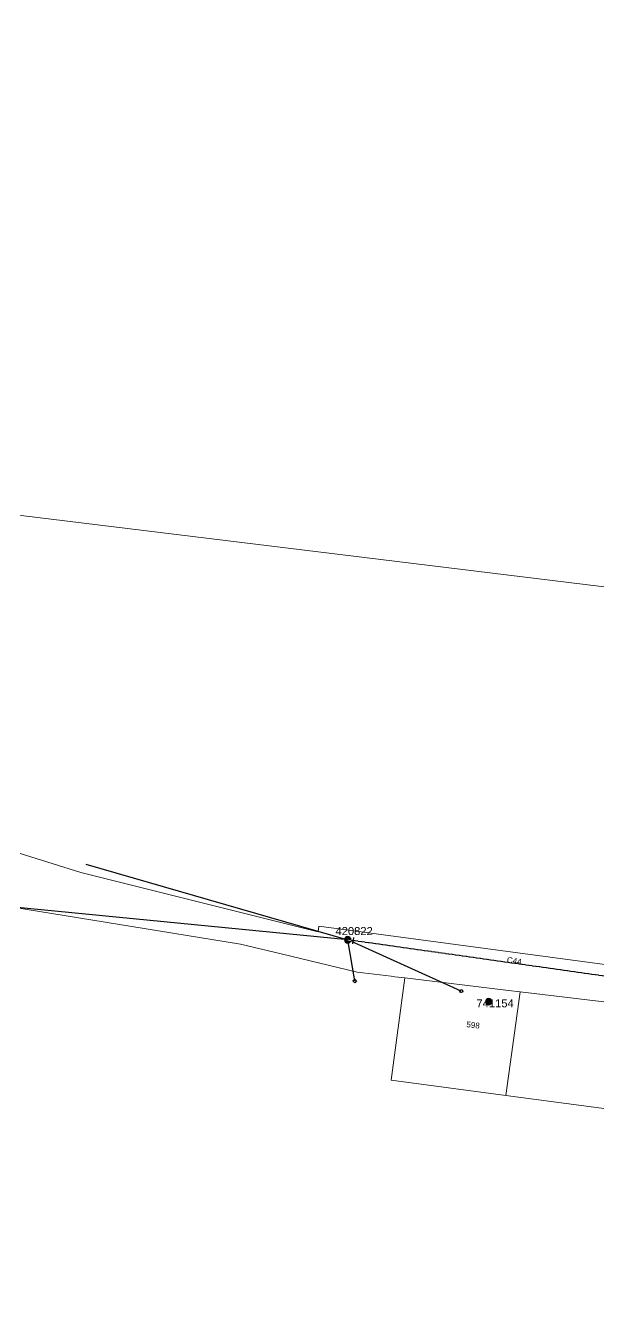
# Model space of a CAD drawing. Header units: metres. Extents: x 300152 to 302458, y 6282738 to 6284604.
# Drawn here: x 300939.3 to 301118.2, y 6282940.6 to 6283341.8 of the extents above; entities that cross this region are included whole.
import ezdxf
from ezdxf.enums import TextEntityAlignment as Align

# ---------------------------------------------------------------- set-up
doc = ezdxf.new("R2010")
doc.units = ezdxf.units.M
doc.linetypes.add('Cable Exist OH', pattern=[1, 1, 0])
doc.layers.get('0').update_dxf_attribs({"color": 6})
doc.layers.add('Cadastre Land Parcels_SP_EXT', color=9, linetype='Continuous', lineweight=5)
doc.layers.add('Cadastre Roads_SP_EXT', color=9, linetype='Continuous', lineweight=5)
for name, color, linetype in [('Mains_LV_EXT', 7, 'Continuous'), ('Services_SP_EXT', 7, 'Continuous'), ('SupportsOH_SP_TR_HV_LV_SL_EXT', 7, 'Continuous')]:
    doc.layers.add(name, color=color, linetype=linetype)
doc.styles.add('POLE_LABEL', font='arial.ttf')
doc.styles.get("Standard").update_dxf_attribs({"font": 'arial.ttf'})

# ---------------------------------------------------------------- blocks, each defined once
blk = doc.blocks.new('CCP_EXT')
blk.add_wipeout([(0, 0.57), (0.57, 0), (0, -0.57), (-0.57, 0)])
blk.add_lwpolyline([(-0.57, 0), (0, 0.57), (0.57, 0), (0, -0.57), (-0.57, 0)])
at = {"flags": 1}
blk.add_attdef('Z', (0, 0), '', height=0.2, dxfattribs=at)
at = {"flags": 9}
for tag, p in [('CCP_TYPE', (0, 0)), ('CONSTRUCTED_VOLTAGE', (0, -0.2)), ('OPERATING_VOLTAGE', (0, -0.6)), ('ORIENTATION', (0, -0.8)), ('OWNED_BY', (0, -1)), ('STATE', (0, -1.8)), ('NO_PHASES', (0, -0.4)), ('USAGE', (0, -1.2)), ('LEGEND', (0, -1.4)), ('LIFE_SUPPORT', (0, -1.6)), ('NOTES', (0, -2))]:
    blk.add_attdef(tag, text='', height=0.2, dxfattribs=at).set_placement(p, align=Align.MIDDLE_LEFT)
blk = doc.blocks.new('POLE_EXT')
blk.add_hatch(color=256).paths.add_polyline_path([(-1, 0, 1), (1, 0, 1)])
blk.add_lwpolyline([(-1, 0, 1), (1, 0, 1)], format="xyb", close=True)
for tag, height, flags, p in [('pNumber', 2.5, 8, (-17.84, 2.07)), ('OWNED_BY', 0.2, 9, (1.35, -0.4)), ('SPECIAL_USE', 0.2, 9, (1.35, -0.8)), ('STATE', 0.2, 9, (1.35, -1)), ('cLV', 0.2, 9, (1.35, -1.4)), ('hDepth', 0.2, 9, (1.35, -1.6)), ('hDia', 0.2, 9, (1.35, -1.8)), ('cHV', 0.2, 9, (1.35, -2)), ('cLinedev', 0.2, 9, (1.35, -3.4)), ('pExisting', 0.2, 9, (1.35, -3.8)), ('PARENT', 0.2, 9, (1.35, -0.6)), ('USAGE', 0.2, 9, (1.35, -1.2)), ('LBRACKET', 0.2, 9, (1.35, -2.2)), ('LExisting', 0.2, 9, (1.35, -2.4)), ('LANTNUMBER', 0.2, 9, (1.35, -2.6)), ('LOther', 0.2, 9, (1.35, -2.8)), ('LRemove', 0.2, 9, (1.35, -3)), ('LEGEND', 0.2, 9, (1.35, -3.2)), ('LOCATION', 0.2, 9, (1.35, -3.6)), ('PFNUMBER', 0.2, 9, (1.35, -4)), ('pFooting', 0.2, 9, (1.35, -4.4)), ('pNew', 0.2, 9, (1.35, -4.6)), ('pRelocate', 0.2, 9, (1.35, -5)), ('pRemove', 0.2, 9, (1.35, -5.2)), ('pReplace', 0.2, 9, (1.35, -5.4)), ('pStay', 0.2, 9, (1.35, -5.6)), ('pType', 0.2, 9, (1.35, -5.8)), ('cspan', 0.2, 9, (1.35, -6)), ('STREETNAME', 0.2, 9, (1.35, -6.2)), ('SUBURB', 0.2, 9, (1.35, -6.4)), ('OPERATED_BY', 0.2, 9, (1.36, -7.01)), ('NEWPFNUMBER', 0.2, 9, (1.35, -4.2)), ('NOTES', 0.2, 9, (1.35, -6.6)), ('MAINTAINED_BY', 0.2, 9, (1.36, -6.81))]:
    blk.add_attdef(tag, text='', height=height, dxfattribs=dict(flags=flags)).set_placement(p, align=Align.MIDDLE_LEFT)
at = {"style": 'POLE_LABEL'}
for tag, height, flags, p in [('STRUCTURE_PLANT_NUMBER', 0.2, 9, (1.35, 0.03)), ('ASSET_NUM', 2.5, 8, (2, 2)), ('STREET_CODE', 0.2, 9, (1.35, -0.2))]:
    blk.add_attdef(tag, text='', height=height, dxfattribs=dict(at, flags=flags)).set_placement(p, align=Align.MIDDLE_LEFT)
at = {"flags": 1}
blk.add_attdef('Z', (1.35, -7.33), '', height=0.2, dxfattribs=at)
blk = doc.blocks.new('End Shackle_EXT')
blk.add_wipeout([(0, 0.25), (1.81, 0.25), (1.82, -0.25), (0, -0.25)])
blk.add_line((1.81, -1), (1.81, 1))
at = {"flags": 1}
blk.add_attdef('Z', (0, 0), '', height=0.2, dxfattribs=at)
at = {"flags": 9}
for tag, p in [('CONNECTOR_TYPE', (0, 0)), ('CONSTRUCTED_VOLTAGE', (0, -0.2)), ('OPERATING_VOLTAGE', (0, -0.6)), ('ORIENTATION', (0, -0.8)), ('OWNED_BY', (0, -1)), ('STATE', (0, -1.2)), ('NO_PHASES', (0, -0.4)), ('USAGE', (0, -1.4)), ('NOTES', (0, -1.6))]:
    blk.add_attdef(tag, text='', height=0.2, dxfattribs=at).set_placement(p, align=Align.MIDDLE_LEFT)

msp = doc.modelspace()

# ---------------------------------------------------------------- linework, layer by layer
at = {"layer": 'Cadastre Land Parcels_SP_EXT', "linetype": 'Continuous'}
for points in [[(300858.57, 6283198.5), (301138.77, 6283164.21), (301215.95, 6283153.92), (301215.96, 6283161.61), (301215.96, 6283161.61), (301215.99, 6283179.56), (301285.98, 6283745.22)], [(300893.64, 6283096.97), (300956.5, 6283077.32), (301030.67, 6283058.73), (301030.83, 6283060.5), (301123.3, 6283048.17), (301138.77, 6283164.21), (301138.77, 6283164.21), (300858.57, 6283198.5)], [(300712.46, 6282776.13), (300976.22, 6282737.83), (300998.45, 6282844.58), (301186.8, 6282808.17), (301208.59, 6282970.88), (301208.59, 6282970.88), (301208.95, 6282973.38), (301160.59, 6282979.71), (301163.14, 6282997.83), (301089.31, 6283007.68), (301053.42, 6283012.46), (301057.74, 6283044.37), (301054.58, 6283044.74), (301053.48, 6283044.88), (301042.79, 6283046.15), (301019.12, 6283051.86), (301006.37, 6283054.94), (300837.76, 6283082.32)]]:
    msp.add_lwpolyline(points, dxfattribs=at)
for points in [[(301093.7, 6283040.07), (301090.08, 6283040.5), (301057.74, 6283044.37), (301053.42, 6283012.46), (301089.31, 6283007.68), (301093.7, 6283040.07)], [(301211.56, 6282993.2), (301215.93, 6283025.45), (301093.7, 6283040.07), (301089.31, 6283007.68), (301163.14, 6282997.83), (301210.58, 6282991.5), (301211.37, 6282991.4), (301211.56, 6282993.2)]]:
    msp.add_lwpolyline(points, close=True, dxfattribs=at)
at = {"layer": 'Services_SP_EXT'}
for points in [[(301039.87, 6283056.27), (300676.79, 6283091.74)], [(300958.05, 6283079.88), (301039.87, 6283056.27)]]:
    msp.add_lwpolyline(points, dxfattribs=at)

# ---------------------------------------------------------------- block references
at = {"layer": 'SupportsOH_SP_TR_HV_LV_SL_EXT'}
ref = msp.add_blockref('POLE_EXT', (301039.87, 6283056.27), dxfattribs=at)
ref.add_attrib('ASSET_NUM', '420822', dxfattribs={"layer": '0', "height": 2.5, "rotation": 359.9609, "style": 'POLE_LABEL'}).set_placement((301041.87, 6283057.02), align=Align.BOTTOM_CENTER)
ref = msp.add_blockref('POLE_EXT', (301083.9, 6283036.95), dxfattribs=at)
ref.add_attrib('ASSET_NUM', '741154', dxfattribs={"layer": '0', "height": 2.5, "style": 'POLE_LABEL'}).set_placement((301085.9, 6283037.7), align=Align.TOP_CENTER)

# ---------------------------------------------------------------- texts
at = {"layer": 'Cadastre Land Parcels_SP_EXT'}
msp.add_text('598', height=1.8, rotation=353.2881, dxfattribs=at).set_placement((301076.85, 6283029.02))
at = {"layer": 'Mains_LV_EXT'}
msp.add_text('C44', height=1.8, rotation=351.0501, dxfattribs=at).set_placement((301089.49, 6283049.21))

# ---------------------------------------------------------------- next in the draw order: block references
at = {"layer": 'Services_SP_EXT'}
msp.add_blockref('CCP_EXT', (301042.08, 6283043.45), dxfattribs=at)
at = {"layer": 'Services_SP_EXT', "rotation": 155.6929381850058}
msp.add_blockref('CCP_EXT', (301075.35, 6283040.25), dxfattribs=at)

# ---------------------------------------------------------------- next in the draw order: linework, layer by layer
at = {"layer": 'Cadastre Roads_SP_EXT', "linetype": 'Continuous'}
msp.add_lwpolyline([(300837.76, 6283082.32), (301006.37, 6283054.94), (301019.12, 6283051.86), (301042.79, 6283046.15), (301053.48, 6283044.88), (301054.58, 6283044.74), (301057.74, 6283044.37), (301090.08, 6283040.5), (301093.7, 6283040.07), (301215.93, 6283025.45), (301209.84, 6283036.44), (301123.3, 6283048.17), (301030.83, 6283060.5), (301030.67, 6283058.73), (300956.5, 6283077.32), (300893.64, 6283096.97)], dxfattribs=at)
at = {"layer": 'Services_SP_EXT'}
for points in [[(301042.08, 6283043.45), (301039.87, 6283056.27)], [(301075.35, 6283040.25), (301039.87, 6283056.27)]]:
    msp.add_lwpolyline(points, dxfattribs=at)

# ---------------------------------------------------------------- next in the draw order: block references
at = {"layer": 'Mains_LV_EXT', "rotation": 351.0500990584055}
msp.add_blockref('End Shackle_EXT', (301039.87, 6283056.27), dxfattribs=at)

# ---------------------------------------------------------------- next in the draw order: linework, layer by layer
at = {"layer": 'Mains_LV_EXT', "linetype": 'Cable Exist OH'}
msp.add_lwpolyline([(301131.3, 6283043.34), (301039.87, 6283056.27)], dxfattribs=at)

doc.saveas('drawing.dxf')
